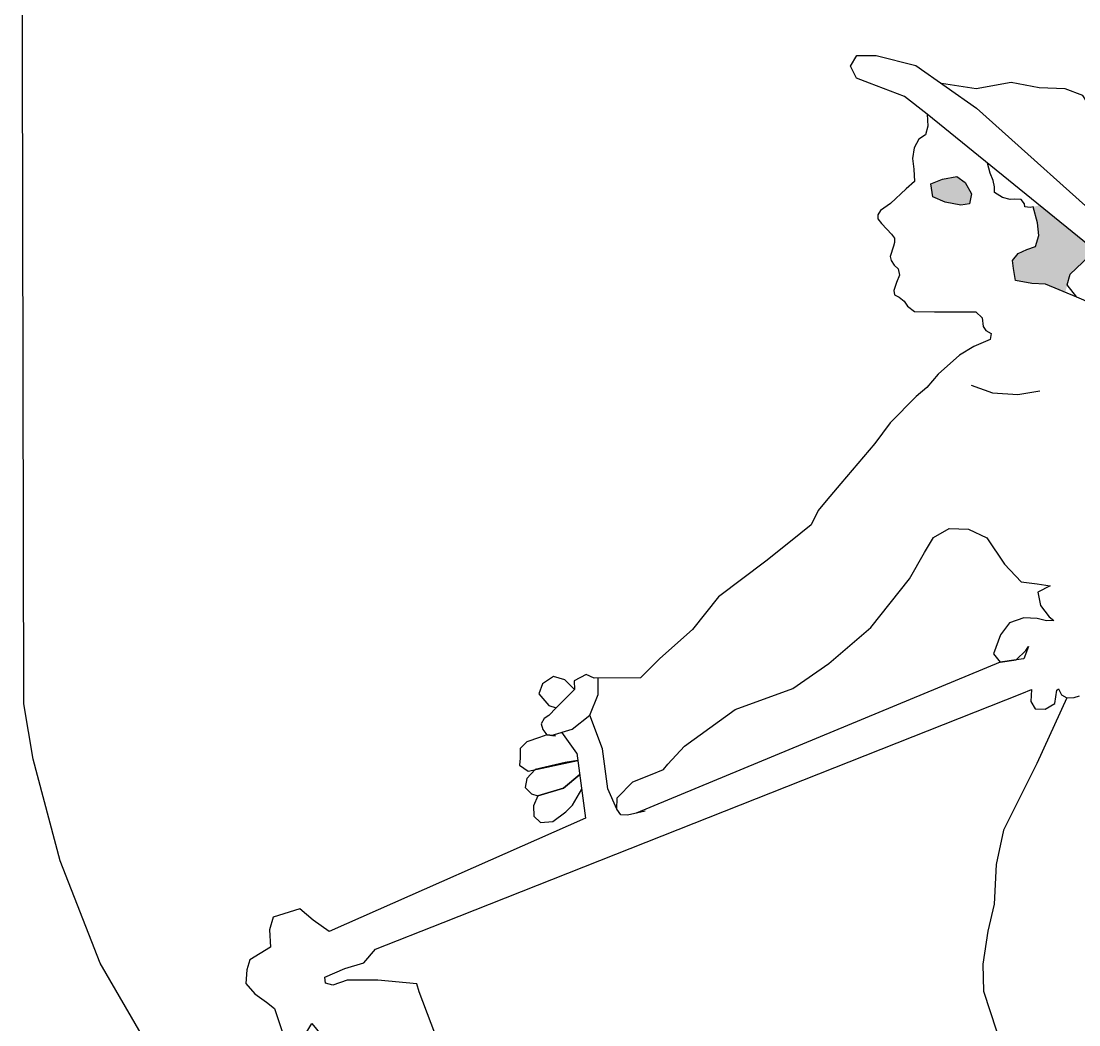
# Model space of a CAD drawing. Header units: millimetres. Extents: x 0 to 687901, y 0 to 346525.
# Drawn here: x 15443.5 to 15495.8, y 33434.4 to 33483.9 of the extents above; entities that cross this region are included whole.
import ezdxf

# ---------------------------------------------------------------- set-up
doc = ezdxf.new("R2010")
doc.units = ezdxf.units.MM
doc.layers.add('ARQ_Texto', color=7, linetype='Continuous')
doc.layers.add('ARQ_Vista 01', color=1, linetype='Continuous')

# ---------------------------------------------------------------- blocks, each defined once
blk = doc.blocks.new('BRASÃO ESTADO PARANÁ')
at = {"layer": 'ARQ_Vista 01'}
h = blk.add_hatch(color=256, dxfattribs=at)
h.paths.add_polyline_path([(3324.299, -31116.716), (3323.436, -31117.077), (3323.576, -31118.048), (3324.494, -31118.438), (3325.661, -31118.66), (3326.327, -31118.549), (3326.467, -31117.826), (3325.994, -31116.966), (3325.382, -31116.522)])
h.paths.add_polyline_path([(3331.24, -31121.734), (3330.597, -31121.954), (3329.953, -31122.276), (3329.532, -31122.777), (3329.593, -31123.38), (3329.752, -31124.282), (3330.978, -31124.503), (3331.983, -31124.563), (3333.463, -31125.169), (3333.821, -31123.801), (3335.698, -31122.053), (3331.542, -31118.679), (3331.059, -31118.784), (3331.38, -31119.988), (3331.481, -31120.931)])
for points in [[(3335.174, -31212.909), (3332.714, -31213.179), (3327.625, -31213.494), (3323.454, -31213.511), (3321.54, -31213.446), (3316.791, -31213.087), (3309.829, -31212.037), (3305.6, -31211.082), (3301.373, -31209.871), (3296.25, -31208.031), (3290.891, -31205.62), (3287.692, -31203.912), (3283.563, -31201.36), (3278.805, -31197.837), (3275.007, -31194.459), (3270.17, -31189.131), (3266.395, -31183.718), (3261.467, -31175.185), (3258.476, -31167.553), (3256.455, -31159.982), (3255.763, -31155.833), (3255.561, -31058.617), (3394.817, -31058.617)], [(3323.159, -31111.872), (3321.467, -31110.545), (3318.859, -31109.562), (3317.878, -31109.192), (3317.432, -31108.283), (3317.924, -31107.498), (3319.351, -31107.498), (3322.303, -31108.235), (3326.83, -31111.43), (3337.617, -31121.079), (3338.865, -31122.197), (3340.202, -31122.594), (3340.717, -31123.179), (3340.717, -31123.868), (3340.133, -31124.315), (3339.167, -31124.418), (3338.342, -31124.109), (3336.894, -31123.179), (3335.607, -31121.979)], [(3337.042, -31120.565), (3336.32, -31119.304), (3336.343, -31118.388), (3336.85, -31116.267), (3336.68, -31114.677), (3336.464, -31113.063), (3335.451, -31111.519), (3334.772, -31110.487), (3333.448, -31109.977), (3331.518, -31109.905), (3329.419, -31109.519), (3326.815, -31109.977), (3324.218, -31109.587)], [(3286.778, -31181.327), (3285.26, -31177.328), (3285.094, -31176.721), (3282.166, -31176.44), (3279.893, -31176.44), (3278.816, -31176.815), (3278.277, -31176.674), (3278.229, -31176.229), (3279.706, -31175.575), (3281.135, -31175.153), (3282.002, -31174.146), (3287.04, -31172.156), (3330.215, -31155.062), (3330.953, -31154.766), (3330.902, -31155.665), (3331.206, -31156.21), (3331.954, -31156.248), (3332.675, -31155.83), (3332.828, -31154.83), (3332.955, -31154.719), (3333.06, -31154.92), (3333.186, -31155.162), (3333.576, -31155.399), (3334.116, -31155.364), (3334.527, -31155.243)], [(3335.417, -31125.999), (3334.326, -31125.522), (3333.611, -31124.602), (3333.821, -31123.801), (3335.698, -31122.053), (3323.159, -31111.872), (3323.218, -31112.762), (3323.03, -31113.411), (3322.546, -31113.746), (3322.189, -31114.375), (3322.064, -31115.171), (3322.169, -31115.988), (3322.21, -31116.889), (3321.582, -31117.433), (3320.428, -31118.544), (3319.688, -31119.06), (3319.472, -31119.381), (3319.472, -31119.683), (3319.753, -31120.036), (3320.143, -31120.46), (3320.503, -31120.821), (3320.715, -31121.12), (3320.725, -31121.433), (3320.654, -31121.706), (3320.403, -31122.494), (3320.472, -31122.79), (3320.694, -31123.144), (3320.997, -31123.407), (3321.092, -31123.879), (3320.863, -31124.426), (3320.683, -31125.013), (3320.723, -31125.351), (3321.062, -31125.51), (3321.433, -31125.826), (3321.695, -31126.2), (3322.208, -31126.587), (3323.708, -31126.625), (3326.782, -31126.613), (3327.27, -31127.065), (3327.345, -31127.714), (3327.544, -31128.014), (3327.932, -31128.239), (3327.856, -31128.687), (3326.645, -31129.2), (3325.573, -31129.836), (3323.979, -31131.251), (3323.139, -31132.268), (3322.342, -31132.931), (3320.394, -31134.896), (3319.244, -31136.443), (3316.722, -31139.405), (3315.617, -31140.702), (3315.039, -31141.439), (3314.507, -31142.5), (3312.959, -31143.738), (3311.119, -31145.21), (3307.59, -31147.864), (3305.646, -31150.306), (3303.203, -31152.47), (3301.76, -31153.912), (3298.31, -31153.919)], [(3334.326, -31125.522), (3331.983, -31124.563), (3330.978, -31124.503), (3329.752, -31124.282), (3329.593, -31123.38), (3329.532, -31122.777), (3329.953, -31122.276), (3330.597, -31121.954), (3331.24, -31121.734), (3331.481, -31120.931), (3331.38, -31119.988), (3331.059, -31118.784), (3330.854, -31118.828), (3330.446, -31118.787), (3330.418, -31118.567), (3330.163, -31118.229), (3329.687, -31118.201), (3329.342, -31118.227), (3328.77, -31118.096), (3328.183, -31117.711), (3328.177, -31117.284), (3328.08, -31116.815), (3327.871, -31116.268), (3327.655, -31115.522)], [(3323.436, -31117.077), (3324.299, -31116.716), (3325.382, -31116.522), (3325.994, -31116.966), (3326.467, -31117.826), (3326.327, -31118.549), (3325.661, -31118.66), (3324.494, -31118.438), (3323.576, -31118.048), (3323.436, -31117.077)], [(3326.436, -31132.082), (3328.039, -31132.644), (3329.932, -31132.789), (3331.558, -31132.498)], [(3302.116, -31163.842), (3300.79, -31164.157), (3300.31, -31164.114), (3300.006, -31163.7), (3300.027, -31162.851), (3301.204, -31161.652), (3302.514, -31161.128), (3303.494, -31160.736), (3303.8, -31160.344), (3305.065, -31158.993), (3308.828, -31156.272), (3313.144, -31154.71), (3315.833, -31152.835), (3318.959, -31150.149), (3321.838, -31146.524), (3322.95, -31144.569), (3323.637, -31143.432), (3324.798, -31142.767), (3326.235, -31142.832), (3327.609, -31143.475), (3328.918, -31145.426), (3330.165, -31146.735), (3331.355, -31146.903), (3332.335, -31147.038), (3331.422, -31147.51), (3331.625, -31148.524), (3332.268, -31149.369), (3332.62, -31149.636), (3332.063, -31149.659), (3331.378, -31149.485), (3330.368, -31149.427), (3329.312, -31149.798), (3328.619, -31150.701), (3328.116, -31152.11), (3328.6, -31152.741), (3329.807, -31152.555), (3330.513, -31151.869), (3330.716, -31151.572), (3330.383, -31152.5), (3329.807, -31152.555), (3328.6, -31152.741), (3301.453, -31164)], [(3333.576, -31155.399), (3331.351, -31160.289), (3328.864, -31165.261), (3328.319, -31167.824), (3328.164, -31170.776), (3327.697, -31172.795), (3327.31, -31175.269), (3327.364, -31177.281), (3328.344, -31180.218)], [(3298.31, -31153.919), (3297.721, -31153.659), (3296.826, -31154.141), (3296.848, -31154.768), (3295.471, -31156.145), (3294.943, -31156.719), (3294.595, -31156.931), (3294.371, -31157.348), (3294.484, -31157.757), (3294.775, -31158.157), (3295.437, -31158.232), (3294.775, -31158.157), (3294.245, -31158.362), (3293.292, -31158.676), (3292.795, -31159.163), (3292.785, -31159.887), (3292.751, -31160.418), (3293.38, -31160.872), (3297.094, -31160.068), (3296.159, -31160.219), (3293.913, -31160.747), (3293.298, -31161.421), (3293.168, -31162.094), (3293.646, -31162.55), (3294.103, -31162.702), (3296.015, -31162.137), (3297.234, -31161.102), (3296.015, -31162.137), (3294.103, -31162.702), (3293.776, -31163.44), (3293.82, -31164.222), (3294.318, -31164.699), (3295.232, -31164.613), (3296.21, -31163.896), (3296.688, -31163.396), (3297.384, -31162.218)], [(3296.848, -31154.768), (3296.135, -31154.055), (3295.292, -31153.8), (3294.45, -31154.361), (3294.195, -31155.1), (3294.936, -31155.967), (3295.471, -31156.145), (3296.848, -31154.768)], [(3295.106, -31158.195), (3296.677, -31157.732), (3297.995, -31156.697), (3298.617, -31155.141), (3298.615, -31153.918)], [(3300.006, -31163.7), (3299.338, -31162.178), (3298.927, -31159.203), (3297.995, -31156.697)], [(3297.019, -31159.513), (3295.892, -31157.963)], [(3297.019, -31159.513), (3297.677, -31164.38), (3278.548, -31172.809), (3277.343, -31171.971), (3276.346, -31171.134), (3274.356, -31171.763), (3274.09, -31172.708), (3274.163, -31173.991), (3272.623, -31174.944), (3272.403, -31175.677), (3272.33, -31176.704), (3272.99, -31177.474), (3273.87, -31178.097), (3274.456, -31178.573), (3275.3, -31181.103)], [(3276.549, -31180.847), (3277.247, -31179.673), (3278.749, -31181.499)]]:
    blk.add_lwpolyline(points, dxfattribs=at)

msp = doc.modelspace()

# ---------------------------------------------------------------- block references
at = {"layer": 'ARQ_Texto', "xscale": 0.6623285758541897, "yscale": 0.662328575970605, "zscale": 0.662328576}
msp.add_blockref('BRASÃO ESTADO PARANÁ', (13287.297, 54085.615), dxfattribs=at)

doc.saveas('drawing.dxf')
